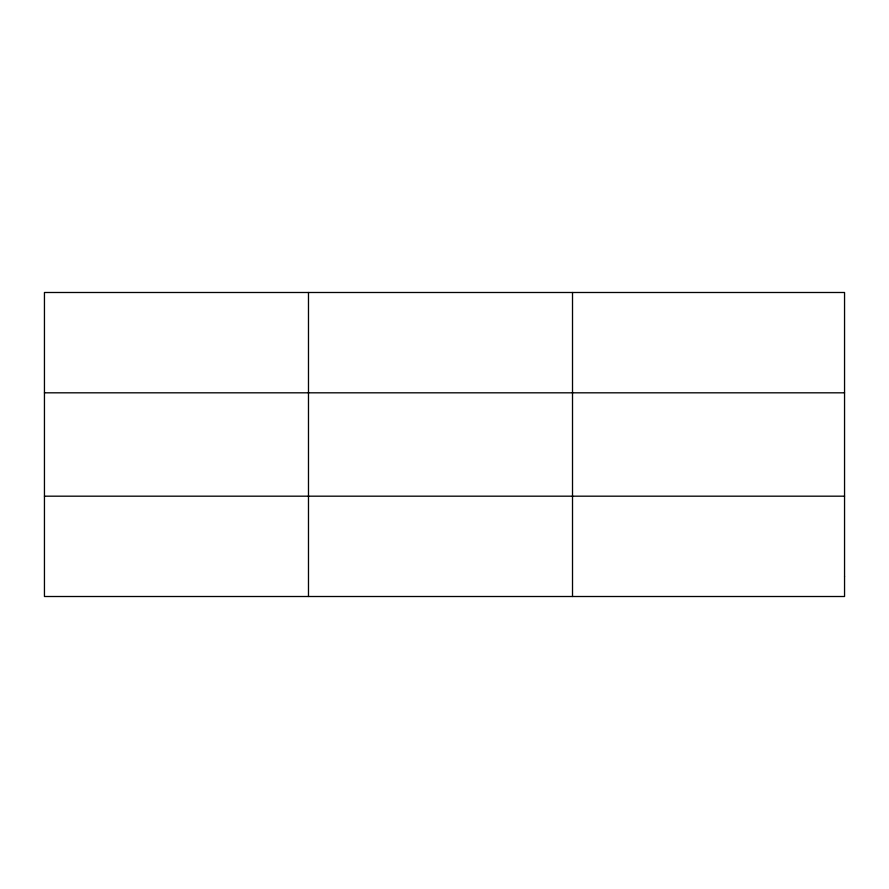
<?xml version="1.0" encoding="UTF-8"?>
<svg xmlns="http://www.w3.org/2000/svg" width="889" height="889" viewBox="0 0 889 889"><rect width="100%" height="100%" fill="white"/><g stroke="black" fill="none" stroke-linecap="round" stroke-linejoin="round"><path stroke-width="1.33" d="M308.483 292.492L308.483 596.508M572.516 292.492L572.516 596.508M44.45 392.816L844.55 392.816M44.45 496.184L844.55 496.184M844.55 576.439L844.55 596.508L44.45 596.508L44.45 292.492L844.55 292.492L844.55 576.439"/></g></svg>
